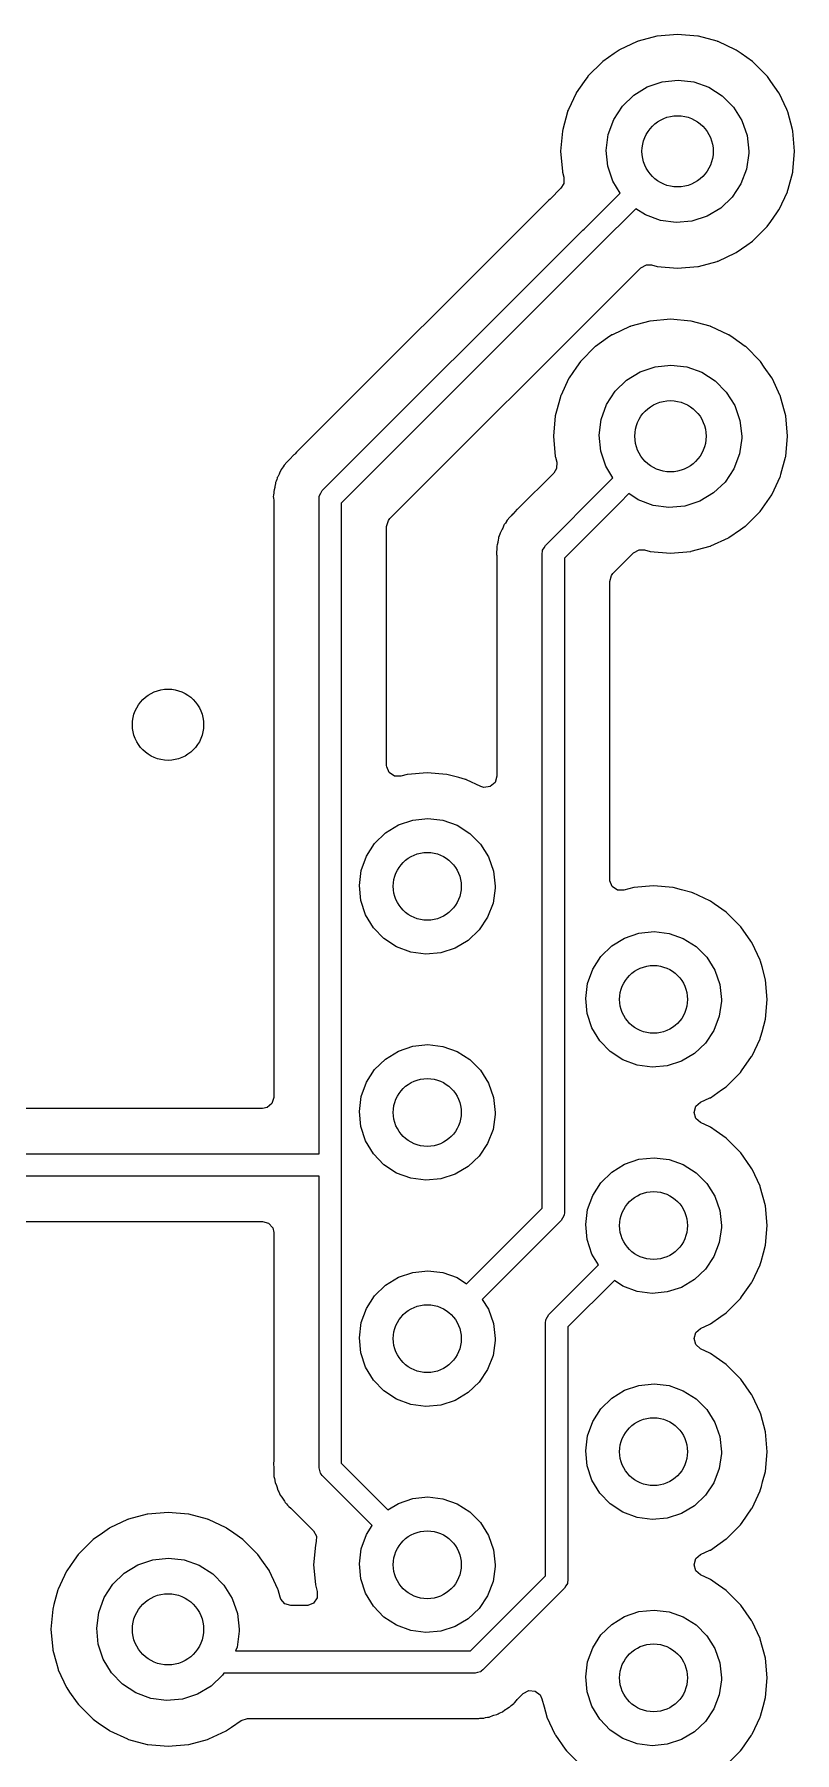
# Model space of a CAD drawing. Extents: x 3.43 to 6.79, y -5.81 to -1.74.
# Drawn here: x 5.984 to 6.32, y -4.43 to -3.67 of the extents above; entities that cross this region are included whole.
import ezdxf

# ---------------------------------------------------------------- set-up
doc = ezdxf.new("R2010")
doc.units = 0
doc.header["$MEASUREMENT"] = 0
doc.layers.add('BLACK', color=7, linetype='CONTINUOUS')

msp = doc.modelspace()

# ---------------------------------------------------------------- linework, layer by layer
at = {"layer": 'BLACK', "linetype": 'CONTINUOUS'}
for p, q in [((6.24241, -3.67702), (6.24018, -3.67859)), ((6.2426, -3.67693), (6.24241, -3.67702)), ((6.25038, -3.6733), (6.2426, -3.67693)), ((6.2426, -3.67693), (6.2426, -3.67693)), ((6.25058, -3.67321), (6.25038, -3.6733)), ((6.25038, -3.6733), (6.25038, -3.6733)), ((6.25079, -3.67316), (6.25058, -3.67321)), ((6.25907, -3.67094), (6.25079, -3.67316)), ((6.25079, -3.67316), (6.25079, -3.67316)), ((6.25928, -3.67088), (6.25907, -3.67094)), ((6.25907, -3.67094), (6.25907, -3.67094)), ((6.26826, -3.67009), (6.25928, -3.67088)), ((6.27724, -3.67088), (6.26826, -3.67009)), ((6.27745, -3.67094), (6.27724, -3.67088)), ((6.28574, -3.67316), (6.27745, -3.67094)), ((6.27745, -3.67094), (6.27745, -3.67094)), ((6.28595, -3.67321), (6.28574, -3.67316)), ((6.28574, -3.67316), (6.28574, -3.67316)), ((6.28615, -3.6733), (6.28595, -3.67321)), ((6.29392, -3.67693), (6.28615, -3.6733)), ((6.28615, -3.6733), (6.28615, -3.6733)), ((6.29412, -3.67702), (6.29392, -3.67693)), ((6.29392, -3.67693), (6.29392, -3.67693)), ((6.29635, -3.67859), (6.29412, -3.67702)), ((6.23502, -3.68219), (6.22865, -3.68857)), ((6.2352, -3.68207), (6.23502, -3.68219)), ((6.24018, -3.67859), (6.2352, -3.68207)), ((6.2352, -3.68207), (6.2352, -3.68207)), ((6.30133, -3.68207), (6.29635, -3.67859)), ((6.3015, -3.68219), (6.30133, -3.68207)), ((6.30133, -3.68207), (6.30133, -3.68207)), ((6.30788, -3.68857), (6.3015, -3.68219)), ((6.22699, -3.69094), (6.22348, -3.69595)), ((6.22853, -3.68874), (6.22699, -3.69094)), ((6.22865, -3.68857), (6.22853, -3.68874)), ((6.22853, -3.68874), (6.22853, -3.68874)), ((6.25485, -3.69331), (6.2615, -3.69105)), ((6.2615, -3.69105), (6.26848, -3.69031)), ((6.26848, -3.69031), (6.27546, -3.69114)), ((6.27546, -3.69114), (6.28207, -3.6935)), ((6.308, -3.68874), (6.30788, -3.68857)), ((6.30954, -3.69094), (6.308, -3.68874)), ((6.308, -3.68874), (6.308, -3.68874)), ((6.31305, -3.69595), (6.30954, -3.69094)), ((6.22339, -3.69615), (6.22004, -3.70332)), ((6.22348, -3.69595), (6.22339, -3.69615)), ((6.22339, -3.69615), (6.22339, -3.69615)), ((6.24386, -3.7019), (6.24887, -3.69699)), ((6.24887, -3.69699), (6.25485, -3.69331)), ((6.28207, -3.6935), (6.288, -3.69726)), ((6.288, -3.69726), (6.29295, -3.70224)), ((6.31314, -3.69615), (6.31305, -3.69595)), ((6.31649, -3.70332), (6.31314, -3.69615)), ((6.31314, -3.69615), (6.31314, -3.69615)), ((6.21961, -3.70433), (6.21752, -3.71216)), ((6.21967, -3.70412), (6.21961, -3.70433)), ((6.21961, -3.70433), (6.21961, -3.70433)), ((6.22004, -3.70332), (6.21967, -3.70412)), ((6.24005, -3.7078), (6.24386, -3.7019)), ((6.29295, -3.70224), (6.29667, -3.7082)), ((6.31686, -3.70412), (6.31649, -3.70332)), ((6.31691, -3.70433), (6.31686, -3.70412)), ((6.31901, -3.71216), (6.31691, -3.70433)), ((6.31691, -3.70433), (6.31691, -3.70433)), ((6.21734, -3.71283), (6.21655, -3.72181)), ((6.21752, -3.71216), (6.21734, -3.71283)), ((6.23677, -3.72137), (6.23765, -3.7144)), ((6.23765, -3.7144), (6.24005, -3.7078)), ((6.29667, -3.7082), (6.29898, -3.71483)), ((6.29898, -3.71483), (6.29976, -3.72181)), ((6.31919, -3.71283), (6.31901, -3.71216)), ((6.31998, -3.72181), (6.31919, -3.71283)), ((6.21655, -3.72181), (6.21734, -3.73079)), ((6.23746, -3.72836), (6.23677, -3.72137)), ((6.29975, -3.72269), (6.29877, -3.72964)), ((6.29976, -3.72181), (6.29975, -3.72269)), ((6.31919, -3.73079), (6.31998, -3.72181)), ((6.23967, -3.73502), (6.23746, -3.72836)), ((6.29877, -3.72964), (6.29628, -3.7362)), ((6.21672, -3.73808), (6.21191, -3.74289)), ((6.21794, -3.73608), (6.21672, -3.73808)), ((6.21734, -3.73079), (6.21739, -3.731)), ((6.21739, -3.731), (6.21739, -3.731)), ((6.21739, -3.731), (6.21801, -3.73328)), ((6.21801, -3.73328), (6.21794, -3.73608)), ((6.24285, -3.74026), (6.23967, -3.73502)), ((6.29628, -3.7362), (6.29239, -3.74205)), ((6.3171, -3.7386), (6.31913, -3.731)), ((6.31913, -3.731), (6.31919, -3.73079)), ((6.31913, -3.731), (6.31913, -3.731)), ((6.21123, -3.74357), (6.0999, -3.85488)), ((6.21191, -3.74289), (6.21123, -3.74357)), ((6.22693, -3.75618), (6.24285, -3.74026)), ((6.29239, -3.74205), (6.28731, -3.74689)), ((6.31314, -3.74747), (6.31677, -3.73969)), ((6.31677, -3.73969), (6.31686, -3.73949)), ((6.31677, -3.73969), (6.31677, -3.73969)), ((6.31686, -3.73949), (6.3171, -3.7386)), ((6.24986, -3.74717), (6.23336, -3.76367)), ((6.25406, -3.74992), (6.24986, -3.74717)), ((6.26064, -3.75237), (6.25406, -3.74992)), ((6.2676, -3.7533), (6.26064, -3.75237)), ((6.2746, -3.75266), (6.2676, -3.7533)), ((6.28127, -3.75049), (6.2746, -3.75266)), ((6.28731, -3.74689), (6.28127, -3.75049)), ((6.30788, -3.75505), (6.30941, -3.75286)), ((6.30941, -3.75286), (6.31208, -3.74905)), ((6.31208, -3.74905), (6.31305, -3.74766)), ((6.31305, -3.74766), (6.31314, -3.74747)), ((6.31314, -3.74747), (6.31314, -3.74747)), ((6.11124, -3.87185), (6.2264, -3.75671)), ((6.2264, -3.75671), (6.22693, -3.75618)), ((6.2264, -3.75671), (6.2264, -3.75671)), ((6.3015, -3.76142), (6.30788, -3.75505)), ((6.23336, -3.76367), (6.11965, -3.87737)), ((6.28615, -3.77031), (6.29392, -3.76668)), ((6.29392, -3.76668), (6.29412, -3.76659)), ((6.29392, -3.76668), (6.29392, -3.76668)), ((6.29412, -3.76659), (6.29889, -3.76325)), ((6.29889, -3.76325), (6.30133, -3.76155)), ((6.30133, -3.76155), (6.3015, -3.76142)), ((6.30133, -3.76155), (6.30133, -3.76155)), ((6.24726, -3.77808), (6.25199, -3.77335)), ((6.25199, -3.77335), (6.25445, -3.77201)), ((6.25445, -3.77201), (6.25679, -3.77206)), ((6.25679, -3.77206), (6.25928, -3.77273)), ((6.25928, -3.77273), (6.26826, -3.77352)), ((6.26826, -3.77352), (6.27724, -3.77273)), ((6.27724, -3.77273), (6.27745, -3.77268)), ((6.27745, -3.77268), (6.28574, -3.77046)), ((6.27745, -3.77268), (6.27745, -3.77268)), ((6.28574, -3.77046), (6.28595, -3.7704)), ((6.28574, -3.77046), (6.28574, -3.77046)), ((6.28595, -3.7704), (6.28615, -3.77031)), ((6.14112, -3.88421), (6.24529, -3.78005)), ((6.24529, -3.78005), (6.24726, -3.77808)), ((6.24529, -3.78005), (6.24541, -3.78018)), ((6.24541, -3.78018), (6.24529, -3.78005)), ((6.24529, -3.78005), (6.24529, -3.78005)), ((6.24529, -3.78005), (6.24529, -3.78005)), ((6.24529, -3.78005), (6.24529, -3.78005)), ((6.24541, -3.78018), (6.24541, -3.78018)), ((6.24726, -3.77808), (6.24726, -3.77808)), ((6.24726, -3.77808), (6.24726, -3.77808)), ((6.25593, -3.79692), (6.24764, -3.79914)), ((6.25613, -3.79686), (6.25593, -3.79692)), ((6.25593, -3.79692), (6.25593, -3.79692)), ((6.26511, -3.79608), (6.25613, -3.79686)), ((6.27409, -3.79686), (6.26511, -3.79608)), ((6.2743, -3.79692), (6.27409, -3.79686)), ((6.28259, -3.79914), (6.2743, -3.79692)), ((6.2743, -3.79692), (6.2743, -3.79692)), ((6.23735, -3.80435), (6.23205, -3.80805)), ((6.23926, -3.80301), (6.23735, -3.80435)), ((6.23945, -3.80292), (6.23926, -3.80301)), ((6.24723, -3.79929), (6.23945, -3.80292)), ((6.23945, -3.80292), (6.23945, -3.80292)), ((6.24743, -3.7992), (6.24723, -3.79929)), ((6.24723, -3.79929), (6.24723, -3.79929)), ((6.24764, -3.79914), (6.24743, -3.7992)), ((6.24764, -3.79914), (6.24764, -3.79914)), ((6.2828, -3.7992), (6.28259, -3.79914)), ((6.28259, -3.79914), (6.28259, -3.79914)), ((6.283, -3.79929), (6.2828, -3.7992)), ((6.29077, -3.80292), (6.283, -3.79929)), ((6.283, -3.79929), (6.283, -3.79929)), ((6.29097, -3.80301), (6.29077, -3.80292)), ((6.29077, -3.80292), (6.29077, -3.80292)), ((6.29288, -3.80435), (6.29097, -3.80301)), ((6.29818, -3.80805), (6.29288, -3.80435)), ((6.23187, -3.80818), (6.2255, -3.81455)), ((6.23205, -3.80805), (6.23187, -3.80818)), ((6.23205, -3.80805), (6.23205, -3.80805)), ((6.29835, -3.80818), (6.29818, -3.80805)), ((6.29818, -3.80805), (6.29818, -3.80805)), ((6.30473, -3.81455), (6.29835, -3.80818)), ((6.22365, -3.8172), (6.22033, -3.82194)), ((6.22538, -3.81473), (6.22365, -3.8172)), ((6.2255, -3.81455), (6.22538, -3.81473)), ((6.22538, -3.81473), (6.22538, -3.81473)), ((6.24572, -3.82297), (6.2517, -3.81929)), ((6.2517, -3.81929), (6.25835, -3.81703)), ((6.25835, -3.81703), (6.26533, -3.8163)), ((6.26533, -3.8163), (6.27231, -3.81713)), ((6.27231, -3.81713), (6.27892, -3.81948)), ((6.27892, -3.81948), (6.28485, -3.82325)), ((6.30485, -3.81473), (6.30473, -3.81455)), ((6.30658, -3.8172), (6.30485, -3.81473)), ((6.30485, -3.81473), (6.30485, -3.81473)), ((6.3099, -3.82194), (6.30658, -3.8172)), ((6.22024, -3.82213), (6.21661, -3.82991)), ((6.22033, -3.82194), (6.22024, -3.82213)), ((6.22024, -3.82213), (6.22024, -3.82213)), ((6.2369, -3.83379), (6.24071, -3.82788)), ((6.24071, -3.82788), (6.24572, -3.82297)), ((6.28485, -3.82325), (6.2898, -3.82823)), ((6.2898, -3.82823), (6.29352, -3.83418)), ((6.30999, -3.82213), (6.3099, -3.82194)), ((6.31362, -3.82991), (6.30999, -3.82213)), ((6.30999, -3.82213), (6.30999, -3.82213)), ((6.21477, -3.83664), (6.21419, -3.83881)), ((6.21646, -3.83031), (6.21477, -3.83664)), ((6.21652, -3.8301), (6.21646, -3.83031)), ((6.21646, -3.83031), (6.21646, -3.83031)), ((6.21661, -3.82991), (6.21652, -3.8301)), ((6.2345, -3.84039), (6.2369, -3.83379)), ((6.29352, -3.83418), (6.29583, -3.84081)), ((6.31371, -3.8301), (6.31362, -3.82991)), ((6.31376, -3.83031), (6.31371, -3.8301)), ((6.31546, -3.83664), (6.31376, -3.83031)), ((6.31376, -3.83031), (6.31376, -3.83031)), ((6.31604, -3.83881), (6.31546, -3.83664)), ((6.21419, -3.83881), (6.2134, -3.84779)), ((6.23362, -3.84735), (6.2345, -3.84039)), ((6.29583, -3.84081), (6.29661, -3.84779)), ((6.31683, -3.84779), (6.31604, -3.83881)), ((6.2134, -3.84779), (6.21419, -3.85677)), ((6.23431, -3.85434), (6.23362, -3.84735)), ((6.2966, -3.84867), (6.29562, -3.85562)), ((6.29661, -3.84779), (6.2966, -3.84867)), ((6.31604, -3.85677), (6.31683, -3.84779)), ((6.09558, -3.85929), (6.09439, -3.86056)), ((6.09588, -3.85893), (6.09558, -3.85929)), ((6.09598, -3.85881), (6.09588, -3.85893)), ((6.09588, -3.85893), (6.09588, -3.85893)), ((6.09676, -3.85803), (6.09598, -3.85881)), ((6.09687, -3.85792), (6.09676, -3.85803)), ((6.09849, -3.85619), (6.09687, -3.85792)), ((6.0987, -3.85596), (6.09849, -3.85619)), ((6.09849, -3.85619), (6.09849, -3.85619)), ((6.09896, -3.8558), (6.0987, -3.85596)), ((6.09928, -3.85551), (6.09896, -3.8558)), ((6.0999, -3.85488), (6.09928, -3.85551)), ((6.21419, -3.85677), (6.21424, -3.85698)), ((6.21424, -3.85698), (6.21486, -3.85928)), ((6.21486, -3.85928), (6.21479, -3.86207)), ((6.23652, -3.861), (6.23431, -3.85434)), ((6.29562, -3.85562), (6.29313, -3.86219)), ((6.31396, -3.86455), (6.31598, -3.85698)), ((6.31598, -3.85698), (6.31604, -3.85677)), ((6.31598, -3.85698), (6.31598, -3.85698)), ((6.09115, -3.86685), (6.0909, -3.86759)), ((6.09127, -3.86638), (6.09115, -3.86685)), ((6.09135, -3.86608), (6.09127, -3.86638)), ((6.09127, -3.86638), (6.09127, -3.86638)), ((6.09157, -3.86567), (6.09135, -3.86608)), ((6.09219, -3.86455), (6.09157, -3.86567)), ((6.09239, -3.86413), (6.09219, -3.86455)), ((6.09296, -3.86282), (6.09239, -3.86413)), ((6.09309, -3.86254), (6.09296, -3.86282)), ((6.09296, -3.86282), (6.09296, -3.86282)), ((6.09358, -3.86191), (6.09309, -3.86254)), ((6.094, -3.86126), (6.09358, -3.86191)), ((6.09439, -3.86056), (6.094, -3.86126)), ((6.21357, -3.86407), (6.19786, -3.87978)), ((6.21479, -3.86207), (6.21357, -3.86407)), ((6.23573, -3.87022), (6.2397, -3.86625)), ((6.2397, -3.86625), (6.23652, -3.861)), ((6.29313, -3.86219), (6.28924, -3.86804)), ((6.30999, -3.87345), (6.31362, -3.86567)), ((6.31362, -3.86567), (6.31371, -3.86548)), ((6.31362, -3.86567), (6.31362, -3.86567)), ((6.31371, -3.86548), (6.31396, -3.86455)), ((6.08972, -3.87376), (6.0896, -3.87454)), ((6.0896, -3.87454), (6.08963, -3.87485)), ((6.08963, -3.87485), (6.08976, -3.87628)), ((6.08978, -3.87298), (6.08972, -3.87376)), ((6.08996, -3.87151), (6.08978, -3.87218)), ((6.08978, -3.87218), (6.08978, -3.87298)), ((6.09022, -3.8705), (6.08996, -3.87151)), ((6.09031, -3.87004), (6.09022, -3.8705)), ((6.09053, -3.86863), (6.09031, -3.87004)), ((6.09058, -3.86832), (6.09053, -3.86863)), ((6.09053, -3.86863), (6.09053, -3.86863)), ((6.0909, -3.86759), (6.09058, -3.86832)), ((6.1098, -3.87533), (6.10993, -3.87447)), ((6.10992, -3.87429), (6.10997, -3.87419)), ((6.10993, -3.87447), (6.10992, -3.87429)), ((6.10997, -3.87419), (6.11001, -3.87394)), ((6.11001, -3.87394), (6.11066, -3.87292)), ((6.11066, -3.87292), (6.11124, -3.87185)), ((6.20983, -3.89613), (6.23573, -3.87022)), ((6.23573, -3.87022), (6.23573, -3.87022)), ((6.24672, -3.87316), (6.24269, -3.87718)), ((6.25091, -3.8759), (6.24672, -3.87316)), ((6.28416, -3.87288), (6.27813, -3.87647)), ((6.28924, -3.86804), (6.28416, -3.87288)), ((6.30473, -3.88103), (6.3099, -3.87365)), ((6.3099, -3.87365), (6.30999, -3.87345)), ((6.30999, -3.87345), (6.30999, -3.87345)), ((6.08976, -3.87628), (6.08978, -3.87674)), ((6.08978, -3.87674), (6.08978, -4.14014)), ((6.1098, -4.16512), (6.1098, -3.87533)), ((6.11965, -3.87737), (6.11965, -4.30186)), ((6.19534, -3.88231), (6.19467, -3.88297)), ((6.19545, -3.8822), (6.19534, -3.88231)), ((6.19654, -3.88103), (6.19545, -3.8822)), ((6.19728, -3.88024), (6.19654, -3.88103)), ((6.19754, -3.88008), (6.19728, -3.88024)), ((6.19786, -3.87978), (6.19754, -3.88008)), ((6.24269, -3.87718), (6.21823, -3.90165)), ((6.25749, -3.87835), (6.25091, -3.8759)), ((6.26445, -3.87928), (6.25749, -3.87835)), ((6.27145, -3.87864), (6.26445, -3.87928)), ((6.27813, -3.87647), (6.27145, -3.87864)), ((6.29835, -3.88741), (6.30473, -3.88103)), ((6.13967, -3.88772), (6.14045, -3.88504)), ((6.13967, -3.99337), (6.13967, -3.88772)), ((6.14045, -3.88504), (6.14112, -3.88421)), ((6.19008, -3.89008), (6.18993, -3.89036)), ((6.19077, -3.88883), (6.19008, -3.89008)), ((6.19008, -3.89008), (6.19008, -3.89008)), ((6.19098, -3.88841), (6.19077, -3.88883)), ((6.19154, -3.8871), (6.19098, -3.88841)), ((6.19167, -3.88681), (6.19154, -3.8871)), ((6.19216, -3.88618), (6.19167, -3.88681)), ((6.19258, -3.88553), (6.19216, -3.88618)), ((6.19267, -3.88537), (6.19258, -3.88553)), ((6.19297, -3.88483), (6.19267, -3.88537)), ((6.19416, -3.88357), (6.19297, -3.88483)), ((6.19446, -3.88321), (6.19416, -3.88357)), ((6.19456, -3.88309), (6.19446, -3.88321)), ((6.19467, -3.88298), (6.19456, -3.88309)), ((6.19467, -3.88297), (6.19467, -3.88298)), ((6.29097, -3.89258), (6.2961, -3.88899)), ((6.2961, -3.88899), (6.29818, -3.88753)), ((6.29818, -3.88753), (6.29835, -3.88741)), ((6.29818, -3.88753), (6.29818, -3.88753)), ((6.18837, -3.89726), (6.18831, -3.89803)), ((6.18853, -3.89584), (6.18837, -3.89646)), ((6.18837, -3.89646), (6.18837, -3.89726)), ((6.1888, -3.89477), (6.18853, -3.89584)), ((6.18889, -3.89432), (6.1888, -3.89477)), ((6.18893, -3.89411), (6.18889, -3.89432)), ((6.18917, -3.8926), (6.18893, -3.89411)), ((6.18948, -3.89187), (6.18917, -3.8926)), ((6.18973, -3.89113), (6.18948, -3.89187)), ((6.18986, -3.89066), (6.18973, -3.89113)), ((6.18993, -3.89036), (6.18986, -3.89066)), ((6.20859, -3.89821), (6.20925, -3.89719)), ((6.20925, -3.89719), (6.20983, -3.89613)), ((6.2743, -3.89866), (6.28259, -3.89644)), ((6.28259, -3.89644), (6.2828, -3.89639)), ((6.28259, -3.89644), (6.28259, -3.89644)), ((6.2828, -3.89639), (6.283, -3.89629)), ((6.283, -3.89629), (6.29077, -3.89267)), ((6.29077, -3.89267), (6.29097, -3.89258)), ((6.29077, -3.89267), (6.29077, -3.89267)), ((6.18831, -3.89803), (6.18818, -3.89882)), ((6.18818, -3.89882), (6.1883, -3.90007)), ((6.1883, -3.90007), (6.18834, -3.90055)), ((6.18834, -3.90055), (6.18837, -3.90102)), ((6.18837, -3.90102), (6.18837, -3.99816)), ((6.20839, -3.89961), (6.20851, -3.89874)), ((6.20839, -4.1891), (6.20839, -3.89961)), ((6.2085, -3.89856), (6.20855, -3.89846)), ((6.20851, -3.89874), (6.2085, -3.89856)), ((6.20855, -3.89846), (6.20859, -3.89821)), ((6.21823, -3.90165), (6.21823, -4.19114)), ((6.2397, -3.90849), (6.24885, -3.89933)), ((6.24885, -3.89933), (6.2513, -3.898)), ((6.2513, -3.898), (6.25364, -3.89805)), ((6.25364, -3.89805), (6.25613, -3.89872)), ((6.25613, -3.89872), (6.26511, -3.8995)), ((6.26511, -3.8995), (6.27409, -3.89872)), ((6.27409, -3.89872), (6.2743, -3.89866)), ((6.2743, -3.89866), (6.2743, -3.89866)), ((6.23825, -3.91199), (6.23904, -3.90931)), ((6.23825, -4.04375), (6.23825, -3.91199)), ((6.23904, -3.90931), (6.2397, -3.90849)), ((6.1397, -3.99396), (6.13967, -3.99337)), ((6.1408, -3.99653), (6.1397, -3.99396)), ((6.14312, -3.9981), (6.1408, -3.99653)), ((6.14591, -3.99816), (6.14312, -3.9981)), ((6.14871, -3.99742), (6.14591, -3.99816)), ((6.14891, -3.99736), (6.14871, -3.99742)), ((6.14871, -3.99742), (6.14871, -3.99742)), ((6.15763, -3.9966), (6.14891, -3.99736)), ((6.16635, -3.99736), (6.15763, -3.9966)), ((6.17152, -3.99874), (6.16635, -3.99736)), ((6.1746, -3.99957), (6.17152, -3.99874)), ((6.17481, -3.99962), (6.1746, -3.99957)), ((6.1746, -3.99957), (6.1746, -3.99957)), ((6.175, -3.99972), (6.17481, -3.99962)), ((6.18131, -4.00266), (6.175, -3.99972)), ((6.175, -3.99972), (6.175, -3.99972)), ((6.1827, -4.00307), (6.18131, -4.00266)), ((6.18547, -4.00267), (6.1827, -4.00307)), ((6.18758, -4.00084), (6.18547, -4.00267)), ((6.18837, -3.99816), (6.18758, -4.00084)), ((6.14486, -4.01966), (6.15119, -4.01751)), ((6.15119, -4.01751), (6.15784, -4.01681)), ((6.15784, -4.01681), (6.16448, -4.0176)), ((6.16448, -4.0176), (6.17078, -4.01984)), ((6.13439, -4.02785), (6.13916, -4.02317)), ((6.13916, -4.02317), (6.14486, -4.01966)), ((6.17078, -4.01984), (6.17643, -4.02343)), ((6.17643, -4.02343), (6.18114, -4.02817)), ((6.12848, -4.03975), (6.13076, -4.03347)), ((6.13076, -4.03347), (6.13439, -4.02785)), ((6.18114, -4.02817), (6.18469, -4.03384)), ((6.18469, -4.03384), (6.18689, -4.04016)), ((6.12764, -4.04639), (6.12848, -4.03975)), ((6.18689, -4.04016), (6.18763, -4.04681)), ((6.12829, -4.05304), (6.12764, -4.04639)), ((6.18762, -4.04764), (6.18669, -4.05427)), ((6.18763, -4.04681), (6.18762, -4.04764)), ((6.23828, -4.04434), (6.23825, -4.04375)), ((6.23938, -4.04691), (6.23828, -4.04434)), ((6.2417, -4.04848), (6.23938, -4.04691)), ((6.24449, -4.04854), (6.2417, -4.04848)), ((6.24891, -4.04736), (6.24449, -4.04854)), ((6.25763, -4.0466), (6.24891, -4.04736)), ((6.26635, -4.04736), (6.25763, -4.0466)), ((6.27002, -4.04834), (6.26635, -4.04736)), ((6.2746, -4.04957), (6.27002, -4.04834)), ((6.27481, -4.04962), (6.2746, -4.04957)), ((6.2746, -4.04957), (6.2746, -4.04957)), ((6.275, -4.04972), (6.27481, -4.04962)), ((6.1304, -4.05939), (6.12829, -4.05304)), ((6.18669, -4.05427), (6.18432, -4.06052)), ((6.28254, -4.05323), (6.275, -4.04972)), ((6.275, -4.04972), (6.275, -4.04972)), ((6.28274, -4.05332), (6.28254, -4.05323)), ((6.28254, -4.05323), (6.28254, -4.05323)), ((6.2845, -4.05455), (6.28274, -4.05332)), ((6.28973, -4.05822), (6.2845, -4.05455)), ((6.13387, -4.06511), (6.1304, -4.05939)), ((6.18432, -4.06052), (6.18062, -4.06609)), ((6.28991, -4.05834), (6.28973, -4.05822)), ((6.28973, -4.05822), (6.28973, -4.05822)), ((6.2961, -4.06453), (6.28991, -4.05834)), ((6.29622, -4.06471), (6.2961, -4.06453)), ((6.30068, -4.07108), (6.29622, -4.06471)), ((6.29622, -4.06471), (6.29622, -4.06471)), ((6.13851, -4.06992), (6.13387, -4.06511)), ((6.14411, -4.07358), (6.13851, -4.06992)), ((6.17577, -4.0707), (6.17003, -4.07413)), ((6.18062, -4.06609), (6.17577, -4.0707)), ((6.23916, -4.07317), (6.24486, -4.06966)), ((6.24486, -4.06966), (6.25119, -4.06751)), ((6.25119, -4.06751), (6.25784, -4.06681)), ((6.25784, -4.06681), (6.26448, -4.0676)), ((6.26448, -4.0676), (6.27079, -4.06984)), ((6.27079, -4.06984), (6.27643, -4.07343)), ((6.30112, -4.0717), (6.30068, -4.07108)), ((6.30121, -4.0719), (6.30112, -4.0717)), ((6.30473, -4.07944), (6.30121, -4.0719)), ((6.30121, -4.0719), (6.30121, -4.0719)), ((6.15038, -4.07592), (6.14411, -4.07358)), ((6.15701, -4.0768), (6.15038, -4.07592)), ((6.16367, -4.07619), (6.15701, -4.0768)), ((6.17003, -4.07413), (6.16367, -4.07619)), ((6.23076, -4.08347), (6.23439, -4.07785)), ((6.23439, -4.07785), (6.23916, -4.07317)), ((6.27643, -4.07343), (6.28114, -4.07817)), ((6.28114, -4.07817), (6.28469, -4.08384)), ((6.30482, -4.07963), (6.30473, -4.07944)), ((6.30487, -4.07984), (6.30482, -4.07963)), ((6.30557, -4.08244), (6.30487, -4.07984)), ((6.30487, -4.07984), (6.30487, -4.07984)), ((6.22848, -4.08975), (6.23076, -4.08347)), ((6.28469, -4.08384), (6.28689, -4.09016)), ((6.30708, -4.08809), (6.30557, -4.08244)), ((6.22764, -4.09639), (6.22848, -4.08975)), ((6.28689, -4.09016), (6.28763, -4.09681)), ((6.30784, -4.09681), (6.30708, -4.08809)), ((6.22829, -4.10304), (6.22764, -4.09639)), ((6.28762, -4.09764), (6.28669, -4.10427)), ((6.28763, -4.09681), (6.28762, -4.09764)), ((6.30708, -4.10553), (6.30784, -4.09681)), ((6.2304, -4.10939), (6.22829, -4.10304)), ((6.23387, -4.11511), (6.2304, -4.10939)), ((6.28669, -4.10427), (6.28432, -4.11052)), ((6.30557, -4.11118), (6.30708, -4.10553)), ((6.14486, -4.11966), (6.15119, -4.11751)), ((6.15119, -4.11751), (6.15784, -4.11681)), ((6.15784, -4.11681), (6.16448, -4.1176)), ((6.16448, -4.1176), (6.17078, -4.11984)), ((6.23851, -4.11992), (6.23387, -4.11511)), ((6.28062, -4.11609), (6.27577, -4.1207)), ((6.28432, -4.11052), (6.28062, -4.11609)), ((6.30121, -4.12172), (6.30473, -4.11418)), ((6.30473, -4.11418), (6.30482, -4.11398)), ((6.30473, -4.11418), (6.30473, -4.11418)), ((6.30482, -4.11398), (6.30505, -4.11309)), ((6.30505, -4.11309), (6.30557, -4.11118)), ((6.13439, -4.12785), (6.13916, -4.12317)), ((6.13916, -4.12317), (6.14486, -4.11966)), ((6.17078, -4.11984), (6.17643, -4.12343)), ((6.17643, -4.12343), (6.18114, -4.12817)), ((6.24411, -4.12358), (6.23851, -4.11992)), ((6.25038, -4.12592), (6.24411, -4.12358)), ((6.27003, -4.12413), (6.26367, -4.12619)), ((6.27577, -4.1207), (6.27003, -4.12413)), ((6.29654, -4.12845), (6.30099, -4.12209)), ((6.30099, -4.12209), (6.30112, -4.12191)), ((6.30099, -4.12209), (6.30099, -4.12209)), ((6.30112, -4.12191), (6.30121, -4.12172)), ((6.30121, -4.12172), (6.30121, -4.12172)), ((6.13076, -4.13347), (6.13439, -4.12785)), ((6.18114, -4.12817), (6.18469, -4.13384)), ((6.25701, -4.1268), (6.25038, -4.12592)), ((6.26367, -4.12619), (6.25701, -4.1268)), ((6.28991, -4.13527), (6.2961, -4.12908)), ((6.2961, -4.12908), (6.29654, -4.12845)), ((6.08978, -4.14014), (6.089, -4.14282)), ((6.12764, -4.14639), (6.12848, -4.13975)), ((6.12848, -4.13975), (6.13076, -4.13347)), ((6.18469, -4.13384), (6.18689, -4.14016)), ((6.18689, -4.14016), (6.18763, -4.14681)), ((6.27841, -4.14231), (6.28254, -4.14038)), ((6.28254, -4.14038), (6.28274, -4.14029)), ((6.28254, -4.14038), (6.28254, -4.14038)), ((6.28274, -4.14029), (6.28766, -4.13684)), ((6.28766, -4.13684), (6.28973, -4.1354)), ((6.28973, -4.1354), (6.28991, -4.13527)), ((6.28973, -4.1354), (6.28973, -4.1354)), ((6.08482, -4.1451), (5.80494, -4.1451)), ((6.08688, -4.14465), (6.08482, -4.1451)), ((6.089, -4.14282), (6.08688, -4.14465)), ((6.12829, -4.15304), (6.12764, -4.14639)), ((6.18762, -4.14764), (6.18669, -4.15427)), ((6.18763, -4.14681), (6.18762, -4.14764)), ((6.27554, -4.14677), (6.27635, -4.14409)), ((6.27631, -4.14946), (6.27554, -4.14677)), ((6.27635, -4.14409), (6.27841, -4.14231)), ((6.1304, -4.15939), (6.12829, -4.15304)), ((6.18669, -4.15427), (6.18432, -4.16052)), ((6.27841, -4.1513), (6.27631, -4.14946)), ((6.28254, -4.15323), (6.27841, -4.1513)), ((6.28274, -4.15332), (6.28254, -4.15323)), ((6.28254, -4.15323), (6.28254, -4.15323)), ((6.28527, -4.1551), (6.28274, -4.15332)), ((6.28973, -4.15822), (6.28527, -4.1551)), ((6.13387, -4.16511), (6.1304, -4.15939)), ((6.18432, -4.16052), (6.18062, -4.16609)), ((6.28991, -4.15834), (6.28973, -4.15822)), ((6.28973, -4.15822), (6.28973, -4.15822)), ((6.2961, -4.16453), (6.28991, -4.15834)), ((5.78668, -4.16512), (6.1098, -4.16512)), ((6.13851, -4.16992), (6.13387, -4.16511)), ((6.14411, -4.17358), (6.13851, -4.16992)), ((6.17577, -4.1707), (6.17003, -4.17413)), ((6.18062, -4.16609), (6.17577, -4.1707)), ((6.23916, -4.17317), (6.24486, -4.16966)), ((6.24486, -4.16966), (6.25119, -4.16751)), ((6.25119, -4.16751), (6.25784, -4.16681)), ((6.25784, -4.16681), (6.26448, -4.1676)), ((6.26448, -4.1676), (6.27079, -4.16984)), ((6.27079, -4.16984), (6.27643, -4.17343)), ((6.29622, -4.16471), (6.2961, -4.16453)), ((6.30052, -4.17084), (6.29622, -4.16471)), ((6.29622, -4.16471), (6.29622, -4.16471)), ((6.30112, -4.1717), (6.30052, -4.17084)), ((6.1098, -4.17496), (5.78666, -4.17496)), ((6.1098, -4.3039), (6.1098, -4.17496)), ((6.15038, -4.17592), (6.14411, -4.17358)), ((6.15701, -4.1768), (6.15038, -4.17592)), ((6.16367, -4.17619), (6.15701, -4.1768)), ((6.17003, -4.17413), (6.16367, -4.17619)), ((6.23076, -4.18347), (6.23439, -4.17785)), ((6.23439, -4.17785), (6.23916, -4.17317)), ((6.27643, -4.17343), (6.28114, -4.17817)), ((6.28114, -4.17817), (6.28469, -4.18384)), ((6.30121, -4.1719), (6.30112, -4.1717)), ((6.30473, -4.17944), (6.30121, -4.1719)), ((6.30121, -4.1719), (6.30121, -4.1719)), ((6.22848, -4.18975), (6.23076, -4.18347)), ((6.28469, -4.18384), (6.28689, -4.19016)), ((6.30482, -4.17963), (6.30473, -4.17944)), ((6.30708, -4.18809), (6.30482, -4.17963)), ((6.17498, -4.22251), (6.20839, -4.1891)), ((6.21737, -4.19356), (6.21679, -4.19462)), ((6.21803, -4.19254), (6.21737, -4.19356)), ((6.21806, -4.19229), (6.21803, -4.19254)), ((6.21812, -4.19219), (6.21806, -4.19229)), ((6.21823, -4.19114), (6.2181, -4.19201)), ((6.2181, -4.19201), (6.21812, -4.19219)), ((6.22764, -4.19639), (6.22848, -4.18975)), ((6.28689, -4.19016), (6.28763, -4.19681)), ((6.30784, -4.19681), (6.30708, -4.18809)), ((5.80494, -4.19498), (6.08482, -4.19498)), ((6.08482, -4.19498), (6.0875, -4.19577)), ((6.0875, -4.19577), (6.08934, -4.19788)), ((6.08934, -4.19788), (6.08978, -4.19994)), ((6.08978, -4.19994), (6.08978, -4.3008)), ((6.21679, -4.19462), (6.18195, -4.22946)), ((6.22829, -4.20304), (6.22764, -4.19639)), ((6.28762, -4.19764), (6.28669, -4.20427)), ((6.28763, -4.19681), (6.28762, -4.19764)), ((6.30708, -4.20553), (6.30784, -4.19681)), ((6.2304, -4.20939), (6.22829, -4.20304)), ((6.28669, -4.20427), (6.28432, -4.21052)), ((6.30516, -4.2127), (6.30621, -4.2088)), ((6.30621, -4.2088), (6.30708, -4.20553)), ((6.21136, -4.23613), (6.2333, -4.21418)), ((6.2333, -4.21418), (6.2304, -4.20939)), ((6.28062, -4.21609), (6.27577, -4.2207)), ((6.28432, -4.21052), (6.28062, -4.21609)), ((6.30121, -4.22172), (6.30473, -4.21418)), ((6.30473, -4.21418), (6.30482, -4.21398)), ((6.30473, -4.21418), (6.30473, -4.21418)), ((6.30482, -4.21398), (6.30516, -4.2127)), ((6.13439, -4.22785), (6.13916, -4.22317)), ((6.13916, -4.22317), (6.14486, -4.21966)), ((6.14486, -4.21966), (6.15119, -4.21751)), ((6.15119, -4.21751), (6.15784, -4.21681)), ((6.15784, -4.21681), (6.16448, -4.2176)), ((6.16448, -4.2176), (6.17078, -4.21984)), ((6.17078, -4.21984), (6.17498, -4.22251)), ((6.24031, -4.2211), (6.21976, -4.24164)), ((6.24411, -4.22358), (6.24031, -4.2211)), ((6.25038, -4.22592), (6.24411, -4.22358)), ((6.27003, -4.22413), (6.26367, -4.22619)), ((6.27577, -4.2207), (6.27003, -4.22413)), ((6.29657, -4.2284), (6.30099, -4.22209)), ((6.30099, -4.22209), (6.30112, -4.22191)), ((6.30099, -4.22209), (6.30099, -4.22209)), ((6.30112, -4.22191), (6.30121, -4.22172)), ((6.30121, -4.22172), (6.30121, -4.22172)), ((6.13076, -4.23347), (6.13439, -4.22785)), ((6.18195, -4.22946), (6.18469, -4.23384)), ((6.25701, -4.2268), (6.25038, -4.22592)), ((6.26367, -4.22619), (6.25701, -4.2268)), ((6.28991, -4.23527), (6.2961, -4.22908)), ((6.2961, -4.22908), (6.29657, -4.2284)), ((6.12848, -4.23975), (6.13076, -4.23347)), ((6.18469, -4.23384), (6.18689, -4.24016)), ((6.20992, -4.23961), (6.21005, -4.23874)), ((6.21003, -4.23856), (6.21009, -4.23846)), ((6.21005, -4.23874), (6.21003, -4.23856)), ((6.21009, -4.23846), (6.21012, -4.23821)), ((6.21012, -4.23821), (6.21078, -4.23719)), ((6.21078, -4.23719), (6.21136, -4.23613)), ((6.28274, -4.24029), (6.28744, -4.237)), ((6.28744, -4.237), (6.28973, -4.2354)), ((6.28973, -4.2354), (6.28991, -4.23527)), ((6.28973, -4.2354), (6.28973, -4.2354)), ((6.12764, -4.24639), (6.12848, -4.23975)), ((6.12829, -4.25304), (6.12764, -4.24639)), ((6.18689, -4.24016), (6.18763, -4.24681)), ((6.18763, -4.24681), (6.18762, -4.24764)), ((6.20992, -4.35166), (6.20992, -4.23961)), ((6.21976, -4.24164), (6.21976, -4.3537)), ((6.27554, -4.24677), (6.27635, -4.24409)), ((6.27631, -4.24946), (6.27554, -4.24677)), ((6.27635, -4.24409), (6.27841, -4.24231)), ((6.27841, -4.24231), (6.28254, -4.24038)), ((6.28254, -4.24038), (6.28274, -4.24029)), ((6.28254, -4.24038), (6.28254, -4.24038)), ((6.1304, -4.25939), (6.12829, -4.25304)), ((6.18669, -4.25427), (6.18432, -4.26052)), ((6.18762, -4.24764), (6.18669, -4.25427)), ((6.27841, -4.2513), (6.27631, -4.24946)), ((6.28254, -4.25323), (6.27841, -4.2513)), ((6.28274, -4.25332), (6.28254, -4.25323)), ((6.28254, -4.25323), (6.28254, -4.25323)), ((6.2853, -4.25512), (6.28274, -4.25332)), ((6.13387, -4.26511), (6.1304, -4.25939)), ((6.18432, -4.26052), (6.18062, -4.26609)), ((6.28973, -4.25822), (6.2853, -4.25512)), ((6.28991, -4.25834), (6.28973, -4.25822)), ((6.28973, -4.25822), (6.28973, -4.25822)), ((6.2961, -4.26453), (6.28991, -4.25834)), ((6.13851, -4.26992), (6.13387, -4.26511)), ((6.14411, -4.27358), (6.13851, -4.26992)), ((6.18062, -4.26609), (6.17577, -4.2707)), ((6.23916, -4.27317), (6.24486, -4.26966)), ((6.24486, -4.26966), (6.25119, -4.26751)), ((6.25119, -4.26751), (6.25784, -4.26681)), ((6.25784, -4.26681), (6.26448, -4.2676)), ((6.26448, -4.2676), (6.27079, -4.26984)), ((6.27079, -4.26984), (6.27643, -4.27343)), ((6.29622, -4.26471), (6.2961, -4.26453)), ((6.30098, -4.27151), (6.29622, -4.26471)), ((6.29622, -4.26471), (6.29622, -4.26471)), ((6.15038, -4.27592), (6.14411, -4.27358)), ((6.15701, -4.2768), (6.15038, -4.27592)), ((6.16367, -4.27619), (6.15701, -4.2768)), ((6.17003, -4.27413), (6.16367, -4.27619)), ((6.17577, -4.2707), (6.17003, -4.27413)), ((6.23439, -4.27785), (6.23916, -4.27317)), ((6.27643, -4.27343), (6.28114, -4.27817)), ((6.30112, -4.2717), (6.30098, -4.27151)), ((6.30121, -4.2719), (6.30112, -4.2717)), ((6.30472, -4.27942), (6.30121, -4.2719)), ((6.30121, -4.2719), (6.30121, -4.2719)), ((6.22848, -4.28975), (6.23076, -4.28347)), ((6.23076, -4.28347), (6.23439, -4.27785)), ((6.28114, -4.27817), (6.28469, -4.28384)), ((6.28469, -4.28384), (6.28689, -4.29016)), ((6.30482, -4.27963), (6.30472, -4.27942)), ((6.30487, -4.27984), (6.30482, -4.27963)), ((6.30498, -4.28024), (6.30487, -4.27984)), ((6.30487, -4.27984), (6.30487, -4.27984)), ((6.30708, -4.28809), (6.30498, -4.28024)), ((6.22764, -4.29639), (6.22848, -4.28975)), ((6.28689, -4.29016), (6.28763, -4.29681)), ((6.30784, -4.29681), (6.30708, -4.28809)), ((6.22829, -4.30304), (6.22764, -4.29639)), ((6.28762, -4.29764), (6.28669, -4.30427)), ((6.28763, -4.29681), (6.28762, -4.29764)), ((6.30708, -4.30553), (6.30784, -4.29681)), ((6.08976, -4.30124), (6.0897, -4.30153)), ((6.0897, -4.30153), (6.08971, -4.30184)), ((6.08971, -4.30184), (6.08971, -4.30184)), ((6.08971, -4.30184), (6.08978, -4.30421)), ((6.08978, -4.3008), (6.08976, -4.30124)), ((6.08978, -4.30421), (6.08978, -4.30437)), ((6.08978, -4.30437), (6.08978, -4.30547)), ((6.08978, -4.30547), (6.0898, -4.30562)), ((6.0898, -4.30562), (6.0898, -4.30562)), ((6.0898, -4.30562), (6.0898, -4.30562)), ((6.0898, -4.30562), (6.08984, -4.30609)), ((6.08984, -4.30609), (6.08989, -4.30783)), ((6.08989, -4.30783), (6.09012, -4.3086)), ((6.11014, -4.30506), (6.1098, -4.3039)), ((6.1104, -4.30625), (6.11014, -4.30506)), ((6.11055, -4.30645), (6.1104, -4.30625)), ((6.11058, -4.30656), (6.11055, -4.30645)), ((6.11072, -4.30668), (6.11058, -4.30656)), ((6.11124, -4.30738), (6.11072, -4.30668)), ((6.13334, -4.32947), (6.11124, -4.30738)), ((6.11965, -4.30186), (6.14027, -4.32249)), ((6.2304, -4.30939), (6.22829, -4.30304)), ((6.28669, -4.30427), (6.28432, -4.31052)), ((6.30585, -4.31012), (6.30708, -4.30553)), ((6.09012, -4.3086), (6.09028, -4.30936)), ((6.09028, -4.30936), (6.09033, -4.30981)), ((6.09033, -4.30981), (6.09038, -4.31015)), ((6.09038, -4.31015), (6.09049, -4.31044)), ((6.09049, -4.31044), (6.09049, -4.31044)), ((6.09049, -4.31044), (6.09102, -4.31177)), ((6.09102, -4.31177), (6.09117, -4.31221)), ((6.09117, -4.31221), (6.09165, -4.31388)), ((6.09165, -4.31388), (6.09181, -4.31415)), ((6.09181, -4.31415), (6.09181, -4.31415)), ((6.09181, -4.31415), (6.09206, -4.31457)), ((6.09206, -4.31457), (6.0924, -4.31527)), ((6.0924, -4.31527), (6.09269, -4.31601)), ((6.23387, -4.31511), (6.2304, -4.30939)), ((6.23851, -4.31992), (6.23387, -4.31511)), ((6.28432, -4.31052), (6.28062, -4.31609)), ((6.30121, -4.32172), (6.30473, -4.31418)), ((6.30473, -4.31418), (6.30482, -4.31398)), ((6.30473, -4.31418), (6.30473, -4.31418)), ((6.30482, -4.31398), (6.30529, -4.31221)), ((6.30529, -4.31221), (6.30585, -4.31012)), ((6.09269, -4.31601), (6.09288, -4.31626)), ((6.09288, -4.31626), (6.09288, -4.31626)), ((6.09288, -4.31626), (6.09372, -4.31742)), ((6.09372, -4.31742), (6.09397, -4.31781)), ((6.09397, -4.31781), (6.09449, -4.31867)), ((6.09449, -4.31867), (6.09486, -4.31931)), ((6.09486, -4.31931), (6.09542, -4.31987)), ((6.09542, -4.31987), (6.09593, -4.32046)), ((6.09593, -4.32046), (6.0964, -4.32111)), ((6.0964, -4.32111), (6.09728, -4.32184)), ((6.09728, -4.32184), (6.09774, -4.32222)), ((6.09774, -4.32222), (6.09809, -4.32253)), ((6.09809, -4.32253), (6.10731, -4.33176)), ((6.14027, -4.32249), (6.14486, -4.31966)), ((6.14486, -4.31966), (6.15119, -4.31751)), ((6.15119, -4.31751), (6.15784, -4.31681)), ((6.15784, -4.31681), (6.16448, -4.3176)), ((6.16448, -4.3176), (6.17078, -4.31984)), ((6.17078, -4.31984), (6.17643, -4.32343)), ((6.24411, -4.32358), (6.23851, -4.31992)), ((6.27577, -4.3207), (6.27003, -4.32413)), ((6.28062, -4.31609), (6.27577, -4.3207)), ((6.29676, -4.32814), (6.30099, -4.32209)), ((6.30099, -4.32209), (6.30112, -4.32191)), ((6.30099, -4.32209), (6.30099, -4.32209)), ((6.30112, -4.32191), (6.30121, -4.32172)), ((6.30121, -4.32172), (6.30121, -4.32172)), ((6.01721, -4.33057), (6.01404, -4.33278)), ((6.01741, -4.33047), (6.01721, -4.33057)), ((6.02518, -4.32685), (6.01741, -4.33047)), ((6.01741, -4.33047), (6.01741, -4.33047)), ((6.02538, -4.32676), (6.02518, -4.32685)), ((6.02518, -4.32685), (6.02518, -4.32685)), ((6.02559, -4.3267), (6.02538, -4.32676)), ((6.03388, -4.32448), (6.02559, -4.3267)), ((6.02559, -4.3267), (6.02559, -4.3267)), ((6.03409, -4.32442), (6.03388, -4.32448)), ((6.03388, -4.32448), (6.03388, -4.32448)), ((6.04307, -4.32364), (6.03409, -4.32442)), ((6.05205, -4.32442), (6.04307, -4.32364)), ((6.05226, -4.32448), (6.05205, -4.32442)), ((6.06054, -4.3267), (6.05226, -4.32448)), ((6.05226, -4.32448), (6.05226, -4.32448)), ((6.06075, -4.32676), (6.06054, -4.3267)), ((6.06054, -4.3267), (6.06054, -4.3267)), ((6.06095, -4.32685), (6.06075, -4.32676)), ((6.06873, -4.33047), (6.06095, -4.32685)), ((6.06095, -4.32685), (6.06095, -4.32685)), ((6.06892, -4.33057), (6.06873, -4.33047)), ((6.06873, -4.33047), (6.06873, -4.33047)), ((6.07209, -4.33278), (6.06892, -4.33057)), ((6.13076, -4.33347), (6.13334, -4.32947)), ((6.17643, -4.32343), (6.18114, -4.32817)), ((6.18114, -4.32817), (6.18469, -4.33384)), ((6.25038, -4.32592), (6.24411, -4.32358)), ((6.25701, -4.3268), (6.25038, -4.32592)), ((6.26367, -4.32619), (6.25701, -4.3268)), ((6.27003, -4.32413), (6.26367, -4.32619)), ((6.28991, -4.33527), (6.2961, -4.32908)), ((6.2961, -4.32908), (6.29676, -4.32814)), ((6.00983, -4.33574), (6.00345, -4.34211)), ((6.01, -4.33561), (6.00983, -4.33574)), ((6.01404, -4.33278), (6.01, -4.33561)), ((6.01, -4.33561), (6.01, -4.33561)), ((6.07613, -4.33561), (6.07209, -4.33278)), ((6.07631, -4.33574), (6.07613, -4.33561)), ((6.07613, -4.33561), (6.07613, -4.33561)), ((6.08268, -4.34211), (6.07631, -4.33574)), ((6.10731, -4.33176), (6.10865, -4.33421)), ((6.10819, -4.33809), (6.10742, -4.34681)), ((6.1086, -4.33655), (6.10819, -4.33809)), ((6.10865, -4.33421), (6.1086, -4.33655)), ((6.12848, -4.33975), (6.13076, -4.33347)), ((6.18469, -4.33384), (6.18689, -4.34016)), ((6.28274, -4.34029), (6.28715, -4.3372)), ((6.28715, -4.3372), (6.28973, -4.3354)), ((6.28973, -4.3354), (6.28991, -4.33527)), ((6.28973, -4.3354), (6.28973, -4.3354)), ((6.00159, -4.34478), (5.99828, -4.34949)), ((6.00333, -4.34229), (6.00159, -4.34478)), ((6.00345, -4.34211), (6.00333, -4.34229)), ((6.00333, -4.34229), (6.00333, -4.34229)), ((6.02966, -4.34685), (6.0363, -4.34459)), ((6.0363, -4.34459), (6.04329, -4.34386)), ((6.04329, -4.34386), (6.05026, -4.34469)), ((6.05026, -4.34469), (6.05687, -4.34704)), ((6.08281, -4.34229), (6.08268, -4.34211)), ((6.08455, -4.34478), (6.08281, -4.34229)), ((6.08281, -4.34229), (6.08281, -4.34229)), ((6.08785, -4.34949), (6.08455, -4.34478)), ((6.12764, -4.34639), (6.12848, -4.33975)), ((6.18689, -4.34016), (6.18763, -4.34681)), ((6.27554, -4.34677), (6.27635, -4.34409)), ((6.27635, -4.34409), (6.27841, -4.34231)), ((6.27841, -4.34231), (6.28254, -4.34038)), ((6.28254, -4.34038), (6.28274, -4.34029)), ((6.28254, -4.34038), (6.28254, -4.34038)), ((5.99819, -4.34969), (5.99537, -4.35574)), ((5.99828, -4.34949), (5.99819, -4.34969)), ((5.99819, -4.34969), (5.99819, -4.34969)), ((6.01866, -4.35544), (6.02368, -4.35053)), ((6.02368, -4.35053), (6.02966, -4.34685)), ((6.05687, -4.34704), (6.0628, -4.3508)), ((6.0628, -4.3508), (6.06775, -4.35579)), ((6.08794, -4.34969), (6.08785, -4.34949)), ((6.09076, -4.35574), (6.08794, -4.34969)), ((6.08794, -4.34969), (6.08794, -4.34969)), ((6.10742, -4.34681), (6.10819, -4.35553)), ((6.12829, -4.35304), (6.12764, -4.34639)), ((6.1304, -4.35939), (6.12829, -4.35304)), ((6.1767, -4.38488), (6.20992, -4.35166)), ((6.18762, -4.34764), (6.18669, -4.35427)), ((6.18763, -4.34681), (6.18762, -4.34764)), ((6.27631, -4.34946), (6.27554, -4.34677)), ((6.27841, -4.3513), (6.27631, -4.34946)), ((6.28254, -4.35323), (6.27841, -4.3513)), ((6.28274, -4.35332), (6.28254, -4.35323)), ((6.28254, -4.35323), (6.28254, -4.35323)), ((6.28493, -4.35486), (6.28274, -4.35332)), ((5.99442, -4.35787), (5.99267, -4.36438)), ((5.99447, -4.35766), (5.99442, -4.35787)), ((5.99442, -4.35787), (5.99442, -4.35787)), ((5.99537, -4.35574), (5.99447, -4.35766)), ((6.01486, -4.36135), (6.01866, -4.35544)), ((6.06775, -4.35579), (6.07147, -4.36174)), ((6.09166, -4.35766), (6.09076, -4.35574)), ((6.09172, -4.35787), (6.09166, -4.35766)), ((6.0926, -4.36119), (6.09172, -4.35787)), ((6.09172, -4.35787), (6.09172, -4.35787)), ((6.10819, -4.35553), (6.10824, -4.35574)), ((6.10824, -4.35574), (6.10901, -4.35862)), ((6.10901, -4.35862), (6.10895, -4.36141)), ((6.13387, -4.36511), (6.1304, -4.35939)), ((6.18432, -4.36052), (6.18062, -4.36609)), ((6.21832, -4.35718), (6.18222, -4.39328)), ((6.18669, -4.35427), (6.18432, -4.36052)), ((6.2189, -4.35612), (6.21832, -4.35718)), ((6.21956, -4.3551), (6.2189, -4.35612)), ((6.2196, -4.35485), (6.21956, -4.3551)), ((6.21965, -4.35475), (6.2196, -4.35485)), ((6.21976, -4.3537), (6.21964, -4.35457)), ((6.21964, -4.35457), (6.21965, -4.35475)), ((6.28973, -4.35822), (6.28493, -4.35486)), ((6.28991, -4.35834), (6.28973, -4.35822)), ((6.28973, -4.35822), (6.28973, -4.35822)), ((6.2961, -4.36453), (6.28991, -4.35834)), ((5.99214, -4.36637), (5.99135, -4.37535)), ((5.99267, -4.36438), (5.99214, -4.36637)), ((6.01157, -4.37491), (6.01245, -4.36794)), ((6.01245, -4.36794), (6.01486, -4.36135)), ((6.07147, -4.36174), (6.07378, -4.36837)), ((6.07378, -4.36837), (6.07456, -4.37535)), ((6.09288, -4.36196), (6.0926, -4.36119)), ((6.09471, -4.36407), (6.09288, -4.36196)), ((6.0974, -4.36486), (6.09471, -4.36407)), ((6.10422, -4.36486), (6.0974, -4.36486)), ((6.10481, -4.36483), (6.10422, -4.36486)), ((6.10738, -4.36373), (6.10481, -4.36483)), ((6.10895, -4.36141), (6.10738, -4.36373)), ((6.13851, -4.36992), (6.13387, -4.36511)), ((6.18062, -4.36609), (6.17577, -4.3707)), ((6.24486, -4.36966), (6.25119, -4.36751)), ((6.25119, -4.36751), (6.25784, -4.36681)), ((6.25784, -4.36681), (6.26448, -4.3676)), ((6.26448, -4.3676), (6.27079, -4.36984)), ((6.29622, -4.36471), (6.2961, -4.36453)), ((6.30099, -4.37152), (6.29622, -4.36471)), ((6.29622, -4.36471), (6.29622, -4.36471)), ((5.99135, -4.37535), (5.99214, -4.38433)), ((6.01226, -4.3819), (6.01157, -4.37491)), ((6.07455, -4.37623), (6.07357, -4.38318)), ((6.07456, -4.37535), (6.07455, -4.37623)), ((6.14411, -4.37358), (6.13851, -4.36992)), ((6.15038, -4.37592), (6.14411, -4.37358)), ((6.15701, -4.3768), (6.15038, -4.37592)), ((6.16367, -4.37619), (6.15701, -4.3768)), ((6.17003, -4.37413), (6.16367, -4.37619)), ((6.17577, -4.3707), (6.17003, -4.37413)), ((6.23439, -4.37785), (6.23916, -4.37317)), ((6.23916, -4.37317), (6.24486, -4.36966)), ((6.27079, -4.36984), (6.27643, -4.37343)), ((6.27643, -4.37343), (6.28114, -4.37817)), ((6.30112, -4.3717), (6.30099, -4.37152)), ((6.30121, -4.3719), (6.30112, -4.3717)), ((6.30473, -4.37944), (6.30121, -4.3719)), ((6.30121, -4.3719), (6.30121, -4.3719)), ((6.01448, -4.38856), (6.01226, -4.3819)), ((6.07357, -4.38318), (6.07293, -4.38488)), ((6.22848, -4.38975), (6.23076, -4.38347)), ((6.23076, -4.38347), (6.23439, -4.37785)), ((6.28114, -4.37817), (6.28469, -4.38384)), ((6.28469, -4.38384), (6.28689, -4.39016)), ((6.30482, -4.37963), (6.30473, -4.37944)), ((6.30708, -4.38809), (6.30482, -4.37963)), ((5.99214, -4.38433), (5.9922, -4.38454)), ((5.9922, -4.38454), (5.9922, -4.38454)), ((5.9922, -4.38454), (5.99375, -4.39036)), ((5.99375, -4.39036), (5.99447, -4.39304)), ((6.01811, -4.39457), (6.01448, -4.38856)), ((6.07293, -4.38488), (6.1767, -4.38488)), ((6.22764, -4.39639), (6.22848, -4.38975)), ((6.28689, -4.39016), (6.28763, -4.39681)), ((6.30784, -4.39681), (6.30708, -4.38809)), ((5.99447, -4.39304), (5.99456, -4.39323)), ((5.99456, -4.39323), (5.99456, -4.39323)), ((5.99456, -4.39323), (5.99819, -4.40101)), ((6.02299, -4.39962), (6.01811, -4.39457)), ((6.06719, -4.3956), (6.06211, -4.40044)), ((6.06777, -4.39472), (6.06719, -4.3956)), ((6.17874, -4.39472), (6.06777, -4.39472)), ((6.1799, -4.39438), (6.17874, -4.39472)), ((6.18109, -4.39413), (6.1799, -4.39438)), ((6.18129, -4.39398), (6.18109, -4.39413)), ((6.1814, -4.39394), (6.18129, -4.39398)), ((6.18152, -4.39381), (6.1814, -4.39394)), ((6.18222, -4.39328), (6.18152, -4.39381)), ((6.22829, -4.40304), (6.22764, -4.39639)), ((6.28762, -4.39764), (6.28669, -4.40427)), ((6.28763, -4.39681), (6.28762, -4.39764)), ((6.30708, -4.40553), (6.30784, -4.39681)), ((5.99819, -4.40101), (5.99819, -4.40101)), ((5.99819, -4.40101), (5.99828, -4.40121)), ((5.99828, -4.40121), (5.9996, -4.40309)), ((5.9996, -4.40309), (6.00296, -4.40789)), ((6.02887, -4.40346), (6.02299, -4.39962)), ((6.03545, -4.40591), (6.02887, -4.40346)), ((6.04241, -4.40684), (6.03545, -4.40591)), ((6.0494, -4.4062), (6.04241, -4.40684)), ((6.05608, -4.40403), (6.0494, -4.4062)), ((6.06211, -4.40044), (6.05608, -4.40403)), ((6.19706, -4.40679), (6.19737, -4.40644)), ((6.19737, -4.40644), (6.20002, -4.4038)), ((6.20002, -4.4038), (6.20247, -4.40246)), ((6.20247, -4.40246), (6.20526, -4.40266)), ((6.20526, -4.40266), (6.2075, -4.40433)), ((6.2075, -4.40433), (6.20832, -4.40602)), ((6.20832, -4.40602), (6.2093, -4.40967)), ((6.2304, -4.40939), (6.22829, -4.40304)), ((6.28669, -4.40427), (6.28432, -4.41052)), ((6.30602, -4.40947), (6.30708, -4.40553)), ((6.00296, -4.40789), (6.00345, -4.40859)), ((6.00345, -4.40859), (6.00983, -4.41496)), ((6.18344, -4.41441), (6.1842, -4.41425)), ((6.1842, -4.41425), (6.18468, -4.41419)), ((6.18468, -4.41419), (6.18499, -4.41415)), ((6.18468, -4.41419), (6.18468, -4.41419)), ((6.18499, -4.41415), (6.18528, -4.41404)), ((6.18528, -4.41404), (6.18661, -4.41351)), ((6.18528, -4.41404), (6.18528, -4.41404)), ((6.18661, -4.41351), (6.18705, -4.41336)), ((6.18705, -4.41336), (6.18842, -4.41296)), ((6.18842, -4.41296), (6.18872, -4.41287)), ((6.18842, -4.41296), (6.18842, -4.41296)), ((6.18872, -4.41287), (6.18899, -4.41272)), ((6.18899, -4.41272), (6.18941, -4.41247)), ((6.18899, -4.41272), (6.18899, -4.41272)), ((6.18941, -4.41247), (6.19011, -4.41213)), ((6.19011, -4.41213), (6.19085, -4.41183)), ((6.19085, -4.41183), (6.19198, -4.41101)), ((6.19198, -4.41101), (6.19226, -4.41081)), ((6.19226, -4.41081), (6.19265, -4.41055)), ((6.19265, -4.41055), (6.19388, -4.40983)), ((6.19388, -4.40983), (6.19415, -4.40967)), ((6.19388, -4.40983), (6.19388, -4.40983)), ((6.19415, -4.40967), (6.19471, -4.4091)), ((6.19471, -4.4091), (6.1953, -4.4086)), ((6.1953, -4.4086), (6.19531, -4.40859)), ((6.19531, -4.40859), (6.19595, -4.40813)), ((6.19595, -4.40813), (6.19615, -4.40789)), ((6.19615, -4.40789), (6.19706, -4.40679)), ((6.19615, -4.40789), (6.19615, -4.40789)), ((6.2093, -4.40967), (6.21045, -4.41398)), ((6.21045, -4.41398), (6.21054, -4.41418)), ((6.21054, -4.41418), (6.21054, -4.41418)), ((6.21054, -4.41418), (6.21406, -4.42172)), ((6.23387, -4.41511), (6.2304, -4.40939)), ((6.28432, -4.41052), (6.28062, -4.41609)), ((6.30121, -4.42172), (6.30473, -4.41418)), ((6.30473, -4.41418), (6.30482, -4.41398)), ((6.30473, -4.41418), (6.30473, -4.41418)), ((6.30482, -4.41398), (6.30489, -4.41372)), ((6.30489, -4.41372), (6.30602, -4.40947)), ((6.00983, -4.41496), (6.01, -4.41509)), ((6.01, -4.41509), (6.01, -4.41509)), ((6.01, -4.41509), (6.01225, -4.41666)), ((6.01225, -4.41666), (6.01721, -4.42013)), ((6.01721, -4.42013), (6.01741, -4.42023)), ((6.01741, -4.42023), (6.01741, -4.42023)), ((6.01741, -4.42023), (6.02509, -4.42381)), ((6.06105, -4.42381), (6.06873, -4.42023)), ((6.06873, -4.42023), (6.06892, -4.42013)), ((6.06873, -4.42023), (6.06873, -4.42023)), ((6.06892, -4.42013), (6.07111, -4.4186)), ((6.07111, -4.4186), (6.07534, -4.41564)), ((6.07534, -4.41564), (6.07819, -4.41474)), ((6.07819, -4.41474), (6.17564, -4.41474)), ((6.17564, -4.41474), (6.17608, -4.41476)), ((6.17608, -4.41476), (6.17637, -4.41483)), ((6.17637, -4.41483), (6.17669, -4.41482)), ((6.17669, -4.41482), (6.17905, -4.41475)), ((6.17669, -4.41482), (6.17669, -4.41482)), ((6.17905, -4.41475), (6.17921, -4.41474)), ((6.17921, -4.41474), (6.18031, -4.41474)), ((6.18031, -4.41474), (6.18046, -4.41472)), ((6.18046, -4.41472), (6.18047, -4.41472)), ((6.18047, -4.41472), (6.18093, -4.41469)), ((6.18093, -4.41469), (6.1822, -4.41465)), ((6.1822, -4.41465), (6.18236, -4.41464)), ((6.18236, -4.41464), (6.18267, -4.41463)), ((6.18267, -4.41463), (6.18344, -4.41441)), ((6.21406, -4.42172), (6.21406, -4.42172)), ((6.21406, -4.42172), (6.21415, -4.42191)), ((6.21415, -4.42191), (6.21427, -4.42209)), ((6.23851, -4.41992), (6.23387, -4.41511)), ((6.24411, -4.42358), (6.23851, -4.41992)), ((6.27577, -4.4207), (6.27003, -4.42413)), ((6.28062, -4.41609), (6.27577, -4.4207)), ((6.30099, -4.42209), (6.30112, -4.42191)), ((6.30112, -4.42191), (6.30121, -4.42172)), ((6.30121, -4.42172), (6.30121, -4.42172)), ((6.02509, -4.42381), (6.02538, -4.42394)), ((6.02538, -4.42394), (6.02559, -4.424)), ((6.02559, -4.424), (6.02559, -4.424)), ((6.02559, -4.424), (6.03388, -4.42622)), ((6.03388, -4.42622), (6.03388, -4.42622)), ((6.03388, -4.42622), (6.03409, -4.42628)), ((6.03409, -4.42628), (6.04307, -4.42706)), ((6.04307, -4.42706), (6.05205, -4.42628)), ((6.05205, -4.42628), (6.05226, -4.42622)), ((6.05226, -4.42622), (6.06054, -4.424)), ((6.05226, -4.42622), (6.05226, -4.42622)), ((6.06054, -4.424), (6.06075, -4.42394)), ((6.06054, -4.424), (6.06054, -4.424)), ((6.06075, -4.42394), (6.06105, -4.42381)), ((6.21427, -4.42209), (6.21427, -4.42209)), ((6.21427, -4.42209), (6.21863, -4.4283)), ((6.21863, -4.4283), (6.21917, -4.42908)), ((6.21917, -4.42908), (6.22536, -4.43527)), ((6.25038, -4.42592), (6.24411, -4.42358)), ((6.25701, -4.4268), (6.25038, -4.42592)), ((6.26367, -4.42619), (6.25701, -4.4268)), ((6.27003, -4.42413), (6.26367, -4.42619)), ((6.28991, -4.43527), (6.2961, -4.42908)), ((6.2961, -4.42908), (6.29664, -4.4283)), ((6.29664, -4.4283), (6.30099, -4.42209)), ((6.30099, -4.42209), (6.30099, -4.42209))]:
    msp.add_line(p, q, dxfattribs=at)
at = {"layer": 'BLACK'}
for centre, radius in [((6.26826, -3.72181), 0.01575), ((6.26511, -3.84779), 0.01575), ((6.04307, -3.97535), 0.01575), ((6.15763, -4.04681), 0.015), ((6.25763, -4.09681), 0.015), ((6.15763, -4.14681), 0.015), ((6.25763, -4.19681), 0.015), ((6.15763, -4.24681), 0.015), ((6.25763, -4.29681), 0.015), ((6.15763, -4.34681), 0.015), ((6.04307, -4.37535), 0.01575), ((6.25763, -4.39681), 0.015)]:
    msp.add_circle(centre, radius, dxfattribs=at)

doc.saveas('drawing.dxf')
